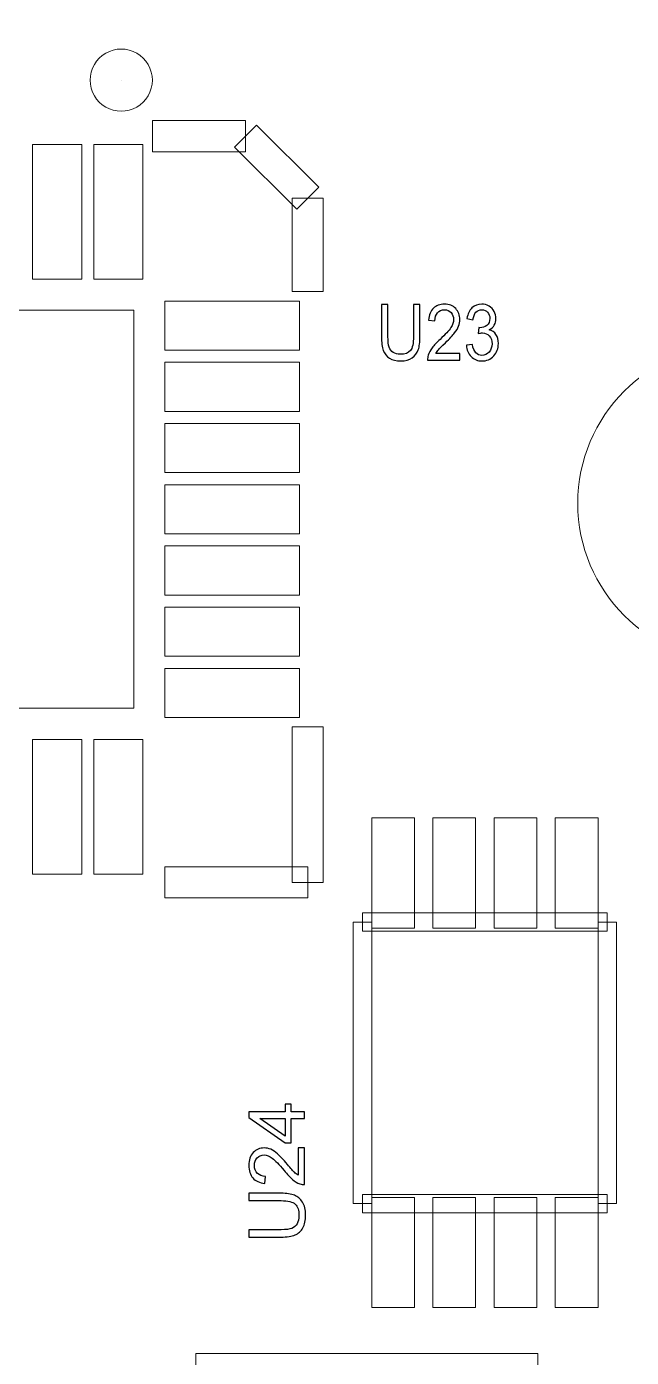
# Model space of a CAD drawing. Header units: millimetres. Extents: x -62 to 58, y -47 to 48.
# Drawn here: x -18.1 to -13.15, y 14.94 to 25.81 of the extents above; entities that cross this region are included whole.
import ezdxf

# ---------------------------------------------------------------- set-up
doc = ezdxf.new("R2010")
doc.units = ezdxf.units.MM
doc.header["$MEASUREMENT"] = 0
for name, color, linetype in [('BG_OUTLINE', 7, 'Continuous'), ('PG_SILKSCREEN_TOP', 7, 'Continuous'), ('PIN_SOLDERMASK_TOP', 7, 'Continuous'), ('RD_SILKSCREEN_TOP', 7, 'Continuous')]:
    doc.layers.add(name, color=color, linetype=linetype)

msp = doc.modelspace()

# ---------------------------------------------------------------- linework, layer by layer
at = {"layer": 'BG_OUTLINE', "lineweight": 9}
msp.add_open_spline([(-39.9999, -35.8165), (-39.9999, -35.8165), (-39.9999, 34.1833), (-39.9999, 34.1833), (-39.9999, 34.1833), (-39.9999, 34.1833), (39.9999, 34.1833), (39.9999, 34.1833), (39.9999, 34.1833), (39.9999, 34.1833), (39.9999, -35.8165), (39.9999, -35.8165), (39.9999, -35.8165), (39.9999, -35.8165), (-39.9999, -35.8165), (-39.9999, -35.8165)], degree=3, knots=[0, 0, 0, 0, 0.25, 0.25, 0.25, 0.25, 0.5, 0.5, 0.5, 0.5, 0.75, 0.75, 0.75, 0.75, 1, 1, 1, 1], dxfattribs=at)
at = {"layer": 'PG_SILKSCREEN_TOP', "lineweight": 9}
for points, knots in [([(-17.5768, 25.3745), (-17.5768, 25.4653), (-17.5283, 25.5491), (-17.4498, 25.5945), (-17.4498, 25.5945), (-17.3712, 25.6399), (-17.2743, 25.6399), (-17.1958, 25.5945), (-17.1958, 25.5945), (-17.1172, 25.5491), (-17.0688, 25.4653), (-17.0688, 25.3745)], [0, 0, 0, 0, 0.3333333, 0.3333333, 0.3333333, 0.3333333, 0.6666667, 0.6666667, 0.6666667, 0.6666667, 1, 1, 1, 1]), ([(-17.0688, 25.3745), (-17.0688, 25.2838), (-17.1172, 25.2), (-17.1958, 25.1546), (-17.1958, 25.1546), (-17.2743, 25.1092), (-17.3712, 25.1092), (-17.4498, 25.1546), (-17.4498, 25.1546), (-17.5283, 25.2), (-17.5768, 25.2838), (-17.5768, 25.3745)], [0, 0, 0, 0, 0.3333333, 0.3333333, 0.3333333, 0.3333333, 0.6666667, 0.6666667, 0.6666667, 0.6666667, 1, 1, 1, 1]), ([(-17.3228, 25.3745), (-17.3228, 25.3745), (-17.3228, 25.3745), (-17.3228, 25.3745), (-17.3228, 25.3745), (-17.3228, 25.3745), (-17.3228, 25.3745), (-17.3228, 25.3745), (-17.3228, 25.3745), (-17.3228, 25.3745), (-17.3228, 25.3745), (-17.3228, 25.3745)], [0, 0, 0, 0, 0.3333333, 0.3333333, 0.3333333, 0.3333333, 0.6666667, 0.6666667, 0.6666667, 0.6666667, 1, 1, 1, 1]), ([(-17.3228, 25.3745), (-17.3228, 25.3745), (-17.3228, 25.3745), (-17.3228, 25.3745), (-17.3228, 25.3745), (-17.3228, 25.3745), (-17.3228, 25.3745), (-17.3228, 25.3745), (-17.3228, 25.3745), (-17.3228, 25.3745), (-17.3228, 25.3745), (-17.3228, 25.3745)], [0, 0, 0, 0, 0.3333333, 0.3333333, 0.3333333, 0.3333333, 0.6666667, 0.6666667, 0.6666667, 0.6666667, 1, 1, 1, 1]), ([(-17.0688, 24.7903), (-17.0688, 24.7903), (-17.0688, 25.0443), (-17.0688, 25.0443), (-17.0688, 25.0443), (-17.0688, 25.0443), (-16.3068, 25.0443), (-16.3068, 25.0443), (-16.3068, 25.0443), (-16.3068, 25.0443), (-16.3068, 24.7903), (-16.3068, 24.7903), (-16.3068, 24.7903), (-16.3068, 24.7903), (-17.0688, 24.7903), (-17.0688, 24.7903)], [0, 0, 0, 0, 0.25, 0.25, 0.25, 0.25, 0.5, 0.5, 0.5, 0.5, 0.75, 0.75, 0.75, 0.75, 1, 1, 1, 1]), ([(-16.3966, 24.8275), (-16.3966, 24.8275), (-16.2169, 25.0072), (-16.2169, 25.0072), (-16.2169, 25.0072), (-16.2169, 25.0072), (-15.7089, 24.4992), (-15.7089, 24.4992), (-15.7089, 24.4992), (-15.7089, 24.4992), (-15.8886, 24.3195), (-15.8886, 24.3195), (-15.8886, 24.3195), (-15.8886, 24.3195), (-16.3966, 24.8275), (-16.3966, 24.8275)], [0, 0, 0, 0, 0.25, 0.25, 0.25, 0.25, 0.5, 0.5, 0.5, 0.5, 0.75, 0.75, 0.75, 0.75, 1, 1, 1, 1]), ([(-15.9258, 24.4093), (-15.9258, 24.4093), (-15.6718, 24.4093), (-15.6718, 24.4093), (-15.6718, 24.4093), (-15.6718, 24.4093), (-15.6718, 23.6473), (-15.6718, 23.6473), (-15.6718, 23.6473), (-15.6718, 23.6473), (-15.9258, 23.6473), (-15.9258, 23.6473), (-15.9258, 23.6473), (-15.9258, 23.6473), (-15.9258, 24.4093), (-15.9258, 24.4093)], [0, 0, 0, 0, 0.25, 0.25, 0.25, 0.25, 0.5, 0.5, 0.5, 0.5, 0.75, 0.75, 0.75, 0.75, 1, 1, 1, 1]), ([(-15.9258, 20.0913), (-15.9258, 20.0913), (-15.6718, 20.0913), (-15.6718, 20.0913), (-15.6718, 20.0913), (-15.6718, 20.0913), (-15.6718, 18.8213), (-15.6718, 18.8213), (-15.6718, 18.8213), (-15.6718, 18.8213), (-15.9258, 18.8213), (-15.9258, 18.8213), (-15.9258, 18.8213), (-15.9258, 18.8213), (-15.9258, 20.0913), (-15.9258, 20.0913)], [0, 0, 0, 0, 0.25, 0.25, 0.25, 0.25, 0.5, 0.5, 0.5, 0.5, 0.75, 0.75, 0.75, 0.75, 1, 1, 1, 1]), ([(-15.7988, 18.9483), (-15.7988, 18.9483), (-15.7988, 18.6943), (-15.7988, 18.6943), (-15.7988, 18.6943), (-15.7988, 18.6943), (-16.9672, 18.6943), (-16.9672, 18.6943), (-16.9672, 18.6943), (-16.9672, 18.6943), (-16.9672, 18.9483), (-16.9672, 18.9483), (-16.9672, 18.9483), (-16.9672, 18.9483), (-15.7988, 18.9483), (-15.7988, 18.9483)], [0, 0, 0, 0, 0.25, 0.25, 0.25, 0.25, 0.5, 0.5, 0.5, 0.5, 0.75, 0.75, 0.75, 0.75, 1, 1, 1, 1]), ([(-15.2759, 16.1981), (-15.2759, 16.1981), (-15.426, 16.1981), (-15.426, 16.1981), (-15.426, 16.1981), (-15.426, 16.1981), (-15.426, 18.4982), (-15.426, 18.4982), (-15.426, 18.4982), (-15.426, 18.4982), (-15.2759, 18.4982), (-15.2759, 18.4982), (-15.2759, 18.4982), (-15.2759, 18.4982), (-15.2759, 16.1981), (-15.2759, 16.1981)], [0, 0, 0, 0, 0.25, 0.25, 0.25, 0.25, 0.5, 0.5, 0.5, 0.5, 0.75, 0.75, 0.75, 0.75, 1, 1, 1, 1]), ([(-15.3509, 18.4232), (-15.3509, 18.4232), (-15.3509, 18.5732), (-15.3509, 18.5732), (-15.3509, 18.5732), (-15.3509, 18.5732), (-13.351, 18.5732), (-13.351, 18.5732), (-13.351, 18.5732), (-13.351, 18.5732), (-13.351, 18.4232), (-13.351, 18.4232), (-13.351, 18.4232), (-13.351, 18.4232), (-15.3509, 18.4232), (-15.3509, 18.4232)], [0, 0, 0, 0, 0.25, 0.25, 0.25, 0.25, 0.5, 0.5, 0.5, 0.5, 0.75, 0.75, 0.75, 0.75, 1, 1, 1, 1]), ([(-13.426, 18.4982), (-13.426, 18.4982), (-13.2759, 18.4982), (-13.2759, 18.4982), (-13.2759, 18.4982), (-13.2759, 18.4982), (-13.2759, 16.1981), (-13.2759, 16.1981), (-13.2759, 16.1981), (-13.2759, 16.1981), (-13.426, 16.1981), (-13.426, 16.1981), (-13.426, 16.1981), (-13.426, 16.1981), (-13.426, 18.4982), (-13.426, 18.4982)], [0, 0, 0, 0, 0.25, 0.25, 0.25, 0.25, 0.5, 0.5, 0.5, 0.5, 0.75, 0.75, 0.75, 0.75, 1, 1, 1, 1]), ([(-13.351, 16.2731), (-13.351, 16.2731), (-13.351, 16.1231), (-13.351, 16.1231), (-13.351, 16.1231), (-13.351, 16.1231), (-15.3509, 16.1231), (-15.3509, 16.1231), (-15.3509, 16.1231), (-15.3509, 16.1231), (-15.3509, 16.2731), (-15.3509, 16.2731), (-15.3509, 16.2731), (-15.3509, 16.2731), (-13.351, 16.2731), (-13.351, 16.2731)], [0, 0, 0, 0, 0.25, 0.25, 0.25, 0.25, 0.5, 0.5, 0.5, 0.5, 0.75, 0.75, 0.75, 0.75, 1, 1, 1, 1]), ([(-16.7132, 14.8462), (-16.7132, 14.8462), (-16.7132, 14.9732), (-16.7132, 14.9732), (-16.7132, 14.9732), (-16.7132, 14.9732), (-13.9192, 14.9732), (-13.9192, 14.9732), (-13.9192, 14.9732), (-13.9192, 14.9732), (-13.9192, 14.8462), (-13.9192, 14.8462), (-13.9192, 14.8462), (-13.9192, 14.8462), (-16.7132, 14.8462), (-16.7132, 14.8462)], [0, 0, 0, 0, 0.25, 0.25, 0.25, 0.25, 0.5, 0.5, 0.5, 0.5, 0.75, 0.75, 0.75, 0.75, 1, 1, 1, 1])]:
    msp.add_open_spline(points, degree=3, knots=knots, dxfattribs=at)
at = {"layer": 'PIN_SOLDERMASK_TOP', "lineweight": 9}
for points in [[(-18.0476, 24.8502), (-18.0476, 24.8502), (-17.646, 24.8502), (-17.646, 24.8502), (-17.646, 24.8502), (-17.646, 24.8502), (-17.646, 23.7486), (-17.646, 23.7486), (-17.646, 23.7486), (-17.646, 23.7486), (-18.0476, 23.7486), (-18.0476, 23.7486), (-18.0476, 23.7486), (-18.0476, 23.7486), (-18.0476, 24.8502), (-18.0476, 24.8502)], [(-17.5474, 24.8502), (-17.5474, 24.8502), (-17.1458, 24.8502), (-17.1458, 24.8502), (-17.1458, 24.8502), (-17.1458, 24.8502), (-17.1458, 23.7486), (-17.1458, 23.7486), (-17.1458, 23.7486), (-17.1458, 23.7486), (-17.5474, 23.7486), (-17.5474, 23.7486), (-17.5474, 23.7486), (-17.5474, 23.7486), (-17.5474, 24.8502), (-17.5474, 24.8502)], [(-20.4726, 23.4952), (-20.4726, 23.4952), (-17.2209, 23.4952), (-17.2209, 23.4952), (-17.2209, 23.4952), (-17.2209, 23.4952), (-17.2209, 20.2435), (-17.2209, 20.2435), (-17.2209, 20.2435), (-17.2209, 20.2435), (-20.4726, 20.2435), (-20.4726, 20.2435), (-20.4726, 20.2435), (-20.4726, 20.2435), (-20.4726, 23.4952), (-20.4726, 23.4952)], [(-16.9675, 23.5703), (-16.9675, 23.5703), (-15.8659, 23.5703), (-15.8659, 23.5703), (-15.8659, 23.5703), (-15.8659, 23.5703), (-15.8659, 23.1687), (-15.8659, 23.1687), (-15.8659, 23.1687), (-15.8659, 23.1687), (-16.9675, 23.1687), (-16.9675, 23.1687), (-16.9675, 23.1687), (-16.9675, 23.1687), (-16.9675, 23.5703), (-16.9675, 23.5703)], [(-11.0006, 21.9181), (-11.0006, 22.6336), (-11.5806, 23.2135), (-12.296, 23.2135), (-12.296, 23.2135), (-13.0115, 23.2135), (-13.5914, 22.6336), (-13.5914, 21.9181), (-13.5914, 21.9181), (-13.5914, 21.2027), (-13.0115, 20.6227), (-12.296, 20.6227), (-12.296, 20.6227), (-11.5806, 20.6227), (-11.0006, 21.2027), (-11.0006, 21.9181)], [(-16.9675, 23.0701), (-16.9675, 23.0701), (-15.8659, 23.0701), (-15.8659, 23.0701), (-15.8659, 23.0701), (-15.8659, 23.0701), (-15.8659, 22.6685), (-15.8659, 22.6685), (-15.8659, 22.6685), (-15.8659, 22.6685), (-16.9675, 22.6685), (-16.9675, 22.6685), (-16.9675, 22.6685), (-16.9675, 22.6685), (-16.9675, 23.0701), (-16.9675, 23.0701)], [(-16.9675, 22.5703), (-16.9675, 22.5703), (-15.8659, 22.5703), (-15.8659, 22.5703), (-15.8659, 22.5703), (-15.8659, 22.5703), (-15.8659, 22.1687), (-15.8659, 22.1687), (-15.8659, 22.1687), (-15.8659, 22.1687), (-16.9675, 22.1687), (-16.9675, 22.1687), (-16.9675, 22.1687), (-16.9675, 22.1687), (-16.9675, 22.5703), (-16.9675, 22.5703)], [(-16.9675, 22.0701), (-16.9675, 22.0701), (-15.8659, 22.0701), (-15.8659, 22.0701), (-15.8659, 22.0701), (-15.8659, 22.0701), (-15.8659, 21.6685), (-15.8659, 21.6685), (-15.8659, 21.6685), (-15.8659, 21.6685), (-16.9675, 21.6685), (-16.9675, 21.6685), (-16.9675, 21.6685), (-16.9675, 21.6685), (-16.9675, 22.0701), (-16.9675, 22.0701)], [(-16.9675, 21.57), (-16.9675, 21.57), (-15.8659, 21.57), (-15.8659, 21.57), (-15.8659, 21.57), (-15.8659, 21.57), (-15.8659, 21.1684), (-15.8659, 21.1684), (-15.8659, 21.1684), (-15.8659, 21.1684), (-16.9675, 21.1684), (-16.9675, 21.1684), (-16.9675, 21.1684), (-16.9675, 21.1684), (-16.9675, 21.57), (-16.9675, 21.57)], [(-16.9675, 21.0702), (-16.9675, 21.0702), (-15.8659, 21.0702), (-15.8659, 21.0702), (-15.8659, 21.0702), (-15.8659, 21.0702), (-15.8659, 20.6686), (-15.8659, 20.6686), (-15.8659, 20.6686), (-15.8659, 20.6686), (-16.9675, 20.6686), (-16.9675, 20.6686), (-16.9675, 20.6686), (-16.9675, 20.6686), (-16.9675, 21.0702), (-16.9675, 21.0702)], [(-16.9675, 20.57), (-16.9675, 20.57), (-15.8659, 20.57), (-15.8659, 20.57), (-15.8659, 20.57), (-15.8659, 20.57), (-15.8659, 20.1684), (-15.8659, 20.1684), (-15.8659, 20.1684), (-15.8659, 20.1684), (-16.9675, 20.1684), (-16.9675, 20.1684), (-16.9675, 20.1684), (-16.9675, 20.1684), (-16.9675, 20.57), (-16.9675, 20.57)], [(-18.0476, 19.9901), (-18.0476, 19.9901), (-17.646, 19.9901), (-17.646, 19.9901), (-17.646, 19.9901), (-17.646, 19.9901), (-17.646, 18.8885), (-17.646, 18.8885), (-17.646, 18.8885), (-17.646, 18.8885), (-18.0476, 18.8885), (-18.0476, 18.8885), (-18.0476, 18.8885), (-18.0476, 18.8885), (-18.0476, 19.9901), (-18.0476, 19.9901)], [(-17.5474, 19.9901), (-17.5474, 19.9901), (-17.1458, 19.9901), (-17.1458, 19.9901), (-17.1458, 19.9901), (-17.1458, 19.9901), (-17.1458, 18.8885), (-17.1458, 18.8885), (-17.1458, 18.8885), (-17.1458, 18.8885), (-17.5474, 18.8885), (-17.5474, 18.8885), (-17.5474, 18.8885), (-17.5474, 18.8885), (-17.5474, 19.9901), (-17.5474, 19.9901)], [(-14.926, 19.3482), (-14.926, 19.3482), (-14.926, 18.4482), (-14.926, 18.4482), (-14.926, 18.4482), (-14.926, 18.4482), (-15.276, 18.4482), (-15.276, 18.4482), (-15.276, 18.4482), (-15.276, 18.4482), (-15.276, 19.3482), (-15.276, 19.3482), (-15.276, 19.3482), (-15.276, 19.3482), (-14.926, 19.3482), (-14.926, 19.3482)], [(-14.426, 19.3482), (-14.426, 19.3482), (-14.426, 18.4482), (-14.426, 18.4482), (-14.426, 18.4482), (-14.426, 18.4482), (-14.776, 18.4482), (-14.776, 18.4482), (-14.776, 18.4482), (-14.776, 18.4482), (-14.776, 19.3482), (-14.776, 19.3482), (-14.776, 19.3482), (-14.776, 19.3482), (-14.426, 19.3482), (-14.426, 19.3482)], [(-13.9259, 19.3482), (-13.9259, 19.3482), (-13.9259, 18.4482), (-13.9259, 18.4482), (-13.9259, 18.4482), (-13.9259, 18.4482), (-14.2759, 18.4482), (-14.2759, 18.4482), (-14.2759, 18.4482), (-14.2759, 18.4482), (-14.2759, 19.3482), (-14.2759, 19.3482), (-14.2759, 19.3482), (-14.2759, 19.3482), (-13.9259, 19.3482), (-13.9259, 19.3482)], [(-13.4259, 19.3482), (-13.4259, 19.3482), (-13.4259, 18.4482), (-13.4259, 18.4482), (-13.4259, 18.4482), (-13.4259, 18.4482), (-13.7759, 18.4482), (-13.7759, 18.4482), (-13.7759, 18.4482), (-13.7759, 18.4482), (-13.7759, 19.3482), (-13.7759, 19.3482), (-13.7759, 19.3482), (-13.7759, 19.3482), (-13.4259, 19.3482), (-13.4259, 19.3482)], [(-14.926, 16.2481), (-14.926, 16.2481), (-14.926, 15.3481), (-14.926, 15.3481), (-14.926, 15.3481), (-14.926, 15.3481), (-15.276, 15.3481), (-15.276, 15.3481), (-15.276, 15.3481), (-15.276, 15.3481), (-15.276, 16.2481), (-15.276, 16.2481), (-15.276, 16.2481), (-15.276, 16.2481), (-14.926, 16.2481), (-14.926, 16.2481)], [(-14.426, 16.2481), (-14.426, 16.2481), (-14.426, 15.3481), (-14.426, 15.3481), (-14.426, 15.3481), (-14.426, 15.3481), (-14.776, 15.3481), (-14.776, 15.3481), (-14.776, 15.3481), (-14.776, 15.3481), (-14.776, 16.2481), (-14.776, 16.2481), (-14.776, 16.2481), (-14.776, 16.2481), (-14.426, 16.2481), (-14.426, 16.2481)], [(-13.9259, 16.2481), (-13.9259, 16.2481), (-13.9259, 15.3481), (-13.9259, 15.3481), (-13.9259, 15.3481), (-13.9259, 15.3481), (-14.2759, 15.3481), (-14.2759, 15.3481), (-14.2759, 15.3481), (-14.2759, 15.3481), (-14.2759, 16.2481), (-14.2759, 16.2481), (-14.2759, 16.2481), (-14.2759, 16.2481), (-13.9259, 16.2481), (-13.9259, 16.2481)], [(-13.4259, 16.2481), (-13.4259, 16.2481), (-13.4259, 15.3481), (-13.4259, 15.3481), (-13.4259, 15.3481), (-13.4259, 15.3481), (-13.7759, 15.3481), (-13.7759, 15.3481), (-13.7759, 15.3481), (-13.7759, 15.3481), (-13.7759, 16.2481), (-13.7759, 16.2481), (-13.7759, 16.2481), (-13.7759, 16.2481), (-13.4259, 16.2481), (-13.4259, 16.2481)]]:
    msp.add_open_spline(points, degree=3, knots=[0, 0, 0, 0, 0.25, 0.25, 0.25, 0.25, 0.5, 0.5, 0.5, 0.5, 0.75, 0.75, 0.75, 0.75, 1, 1, 1, 1], dxfattribs=at)
at = {"layer": 'RD_SILKSCREEN_TOP', "color": 142}
for points, knots in [([(-14.9345, 23.5432), (-14.9345, 23.5432), (-14.8814, 23.5432), (-14.8814, 23.5432), (-14.8814, 23.5432), (-14.8814, 23.5432), (-14.8814, 23.2805), (-14.8814, 23.2805), (-14.8814, 23.2805), (-14.8814, 23.2349), (-14.886, 23.1986), (-14.8951, 23.1717), (-14.8951, 23.1717), (-14.9043, 23.1448), (-14.9206, 23.123), (-14.9444, 23.1062), (-14.9444, 23.1062), (-14.9682, 23.0892), (-14.9992, 23.0809), (-15.0378, 23.0809), (-15.0378, 23.0809), (-15.0753, 23.0809), (-15.106, 23.0882), (-15.1297, 23.1029), (-15.1297, 23.1029), (-15.1536, 23.1175), (-15.1707, 23.1388), (-15.1808, 23.1666), (-15.1808, 23.1666), (-15.191, 23.1944), (-15.196, 23.2323), (-15.196, 23.2805), (-15.196, 23.2805), (-15.196, 23.2805), (-15.196, 23.5432), (-15.196, 23.5432), (-15.196, 23.5432), (-15.196, 23.5432), (-15.1431, 23.5432), (-15.1431, 23.5432), (-15.1431, 23.5432), (-15.1431, 23.5432), (-15.1431, 23.2808), (-15.1431, 23.2808), (-15.1431, 23.2808), (-15.1431, 23.2413), (-15.1399, 23.2122), (-15.1334, 23.1936), (-15.1334, 23.1936), (-15.127, 23.1749), (-15.1158, 23.1605), (-15.1002, 23.1503), (-15.1002, 23.1503), (-15.0845, 23.1401), (-15.0652, 23.1351), (-15.0424, 23.1351), (-15.0424, 23.1351), (-15.0035, 23.1351), (-14.9758, 23.1451), (-14.9592, 23.1652), (-14.9592, 23.1652), (-14.9427, 23.1852), (-14.9345, 23.2237), (-14.9345, 23.2808), (-14.9345, 23.2808), (-14.9345, 23.2808), (-14.9345, 23.5432), (-14.9345, 23.5432)], [0, 0, 0, 0, 0.0588235, 0.0588235, 0.0588235, 0.0588235, 0.1176471, 0.1176471, 0.1176471, 0.1176471, 0.1764706, 0.1764706, 0.1764706, 0.1764706, 0.2352941, 0.2352941, 0.2352941, 0.2352941, 0.2941176, 0.2941176, 0.2941176, 0.2941176, 0.3529412, 0.3529412, 0.3529412, 0.3529412, 0.4117647, 0.4117647, 0.4117647, 0.4117647, 0.4705882, 0.4705882, 0.4705882, 0.4705882, 0.5294118, 0.5294118, 0.5294118, 0.5294118, 0.5882353, 0.5882353, 0.5882353, 0.5882353, 0.6470588, 0.6470588, 0.6470588, 0.6470588, 0.7058824, 0.7058824, 0.7058824, 0.7058824, 0.7647059, 0.7647059, 0.7647059, 0.7647059, 0.8235294, 0.8235294, 0.8235294, 0.8235294, 0.8823529, 0.8823529, 0.8823529, 0.8823529, 0.9411765, 0.9411765, 0.9411765, 0.9411765, 1, 1, 1, 1]), ([(-14.5551, 23.1423), (-14.5551, 23.1423), (-14.5551, 23.0886), (-14.5551, 23.0886), (-14.5551, 23.0886), (-14.5551, 23.0886), (-14.8194, 23.0886), (-14.8194, 23.0886), (-14.8194, 23.0886), (-14.8199, 23.102), (-14.8179, 23.115), (-14.8138, 23.1273), (-14.8138, 23.1273), (-14.8071, 23.1479), (-14.7963, 23.168), (-14.7815, 23.1879), (-14.7815, 23.1879), (-14.7665, 23.2077), (-14.7451, 23.2306), (-14.7172, 23.2567), (-14.7172, 23.2567), (-14.6737, 23.2972), (-14.6443, 23.3293), (-14.629, 23.353), (-14.629, 23.353), (-14.6138, 23.3766), (-14.6061, 23.399), (-14.6061, 23.4201), (-14.6061, 23.4201), (-14.6061, 23.4422), (-14.6131, 23.4608), (-14.627, 23.4761), (-14.627, 23.4761), (-14.641, 23.4912), (-14.6591, 23.4988), (-14.6814, 23.4988), (-14.6814, 23.4988), (-14.7051, 23.4988), (-14.724, 23.4908), (-14.7381, 23.4746), (-14.7381, 23.4746), (-14.7524, 23.4585), (-14.7596, 23.4362), (-14.7598, 23.4077), (-14.7598, 23.4077), (-14.7598, 23.4077), (-14.8103, 23.4135), (-14.8103, 23.4135), (-14.8103, 23.4135), (-14.8067, 23.4564), (-14.7937, 23.489), (-14.7712, 23.5114), (-14.7712, 23.5114), (-14.7487, 23.5338), (-14.7183, 23.5451), (-14.6803, 23.5451), (-14.6803, 23.5451), (-14.6419, 23.5451), (-14.6116, 23.5329), (-14.5892, 23.5088), (-14.5892, 23.5088), (-14.5668, 23.4845), (-14.5556, 23.4546), (-14.5556, 23.4188), (-14.5556, 23.4188), (-14.5556, 23.4006), (-14.5588, 23.3827), (-14.5654, 23.3651), (-14.5654, 23.3651), (-14.572, 23.3476), (-14.5829, 23.3291), (-14.5981, 23.3097), (-14.5981, 23.3097), (-14.6132, 23.2902), (-14.6385, 23.2635), (-14.6738, 23.2297), (-14.6738, 23.2297), (-14.7033, 23.2015), (-14.7221, 23.1825), (-14.7305, 23.1724), (-14.7305, 23.1724), (-14.7389, 23.1625), (-14.7458, 23.1524), (-14.7513, 23.1423), (-14.7513, 23.1423), (-14.7513, 23.1423), (-14.5551, 23.1423), (-14.5551, 23.1423)], [0, 0, 0, 0, 0.0454545, 0.0454545, 0.0454545, 0.0454545, 0.0909091, 0.0909091, 0.0909091, 0.0909091, 0.1363636, 0.1363636, 0.1363636, 0.1363636, 0.1818182, 0.1818182, 0.1818182, 0.1818182, 0.2272727, 0.2272727, 0.2272727, 0.2272727, 0.2727273, 0.2727273, 0.2727273, 0.2727273, 0.3181818, 0.3181818, 0.3181818, 0.3181818, 0.3636364, 0.3636364, 0.3636364, 0.3636364, 0.4090909, 0.4090909, 0.4090909, 0.4090909, 0.4545455, 0.4545455, 0.4545455, 0.4545455, 0.5, 0.5, 0.5, 0.5, 0.5454545, 0.5454545, 0.5454545, 0.5454545, 0.5909091, 0.5909091, 0.5909091, 0.5909091, 0.6363636, 0.6363636, 0.6363636, 0.6363636, 0.6818182, 0.6818182, 0.6818182, 0.6818182, 0.7272727, 0.7272727, 0.7272727, 0.7272727, 0.7727273, 0.7727273, 0.7727273, 0.7727273, 0.8181818, 0.8181818, 0.8181818, 0.8181818, 0.8636364, 0.8636364, 0.8636364, 0.8636364, 0.9090909, 0.9090909, 0.9090909, 0.9090909, 0.9545455, 0.9545455, 0.9545455, 0.9545455, 1, 1, 1, 1]), ([(-14.5021, 23.2086), (-14.5021, 23.2086), (-14.4531, 23.216), (-14.4531, 23.216), (-14.4531, 23.216), (-14.4474, 23.1844), (-14.4378, 23.1616), (-14.4243, 23.1477), (-14.4243, 23.1477), (-14.4107, 23.1337), (-14.3942, 23.1267), (-14.3748, 23.1267), (-14.3748, 23.1267), (-14.3516, 23.1267), (-14.3321, 23.1358), (-14.3162, 23.154), (-14.3162, 23.154), (-14.3003, 23.1722), (-14.2923, 23.1948), (-14.2923, 23.2216), (-14.2923, 23.2216), (-14.2923, 23.2472), (-14.2996, 23.2684), (-14.3144, 23.285), (-14.3144, 23.285), (-14.3292, 23.3016), (-14.3479, 23.31), (-14.3706, 23.31), (-14.3706, 23.31), (-14.38, 23.31), (-14.3915, 23.3079), (-14.4053, 23.3038), (-14.4053, 23.3038), (-14.4053, 23.3038), (-14.3998, 23.3528), (-14.3998, 23.3528), (-14.3998, 23.3528), (-14.3965, 23.3523), (-14.394, 23.3521), (-14.3918, 23.3521), (-14.3918, 23.3521), (-14.371, 23.3521), (-14.3522, 23.3584), (-14.3354, 23.3708), (-14.3354, 23.3708), (-14.3186, 23.3831), (-14.3103, 23.4023), (-14.3103, 23.4281), (-14.3103, 23.4281), (-14.3103, 23.4485), (-14.3164, 23.4656), (-14.3287, 23.4789), (-14.3287, 23.4789), (-14.3408, 23.4924), (-14.3566, 23.4991), (-14.3758, 23.4991), (-14.3758, 23.4991), (-14.3949, 23.4991), (-14.4108, 23.4922), (-14.4235, 23.4787), (-14.4235, 23.4787), (-14.4363, 23.465), (-14.4445, 23.4445), (-14.4481, 23.4172), (-14.4481, 23.4172), (-14.4481, 23.4172), (-14.4972, 23.4272), (-14.4972, 23.4272), (-14.4972, 23.4272), (-14.4912, 23.4646), (-14.4776, 23.4936), (-14.4563, 23.5142), (-14.4563, 23.5142), (-14.435, 23.5347), (-14.4086, 23.5451), (-14.3769, 23.5451), (-14.3769, 23.5451), (-14.3551, 23.5451), (-14.335, 23.5397), (-14.3166, 23.5291), (-14.3166, 23.5291), (-14.2983, 23.5184), (-14.2842, 23.5039), (-14.2744, 23.4855), (-14.2744, 23.4855), (-14.2648, 23.4671), (-14.2598, 23.4476), (-14.2598, 23.4268), (-14.2598, 23.4268), (-14.2598, 23.4073), (-14.2644, 23.3894), (-14.2737, 23.3732), (-14.2737, 23.3732), (-14.2831, 23.3571), (-14.2968, 23.3443), (-14.3149, 23.3348), (-14.3149, 23.3348), (-14.2913, 23.3286), (-14.273, 23.3157), (-14.2598, 23.2961), (-14.2598, 23.2961), (-14.2467, 23.2767), (-14.2402, 23.2522), (-14.2402, 23.2229), (-14.2402, 23.2229), (-14.2402, 23.1832), (-14.2529, 23.1496), (-14.2784, 23.1219), (-14.2784, 23.1219), (-14.3038, 23.0943), (-14.336, 23.0806), (-14.375, 23.0806), (-14.375, 23.0806), (-14.4101, 23.0806), (-14.4393, 23.0924), (-14.4624, 23.1162), (-14.4624, 23.1162), (-14.4856, 23.1399), (-14.4988, 23.1707), (-14.5021, 23.2086)], [0, 0, 0, 0, 0.0333333, 0.0333333, 0.0333333, 0.0333333, 0.0666667, 0.0666667, 0.0666667, 0.0666667, 0.1, 0.1, 0.1, 0.1, 0.1333333, 0.1333333, 0.1333333, 0.1333333, 0.1666667, 0.1666667, 0.1666667, 0.1666667, 0.2, 0.2, 0.2, 0.2, 0.2333333, 0.2333333, 0.2333333, 0.2333333, 0.2666667, 0.2666667, 0.2666667, 0.2666667, 0.3, 0.3, 0.3, 0.3, 0.3333333, 0.3333333, 0.3333333, 0.3333333, 0.3666667, 0.3666667, 0.3666667, 0.3666667, 0.4, 0.4, 0.4, 0.4, 0.4333333, 0.4333333, 0.4333333, 0.4333333, 0.4666667, 0.4666667, 0.4666667, 0.4666667, 0.5, 0.5, 0.5, 0.5, 0.5333333, 0.5333333, 0.5333333, 0.5333333, 0.5666667, 0.5666667, 0.5666667, 0.5666667, 0.6, 0.6, 0.6, 0.6, 0.6333333, 0.6333333, 0.6333333, 0.6333333, 0.6666667, 0.6666667, 0.6666667, 0.6666667, 0.7, 0.7, 0.7, 0.7, 0.7333333, 0.7333333, 0.7333333, 0.7333333, 0.7666667, 0.7666667, 0.7666667, 0.7666667, 0.8, 0.8, 0.8, 0.8, 0.8333333, 0.8333333, 0.8333333, 0.8333333, 0.8666667, 0.8666667, 0.8666667, 0.8666667, 0.9, 0.9, 0.9, 0.9, 0.9333333, 0.9333333, 0.9333333, 0.9333333, 0.9666667, 0.9666667, 0.9666667, 0.9666667, 1, 1, 1, 1]), ([(-15.8242, 16.8919), (-15.8242, 16.8919), (-15.933, 16.8919), (-15.933, 16.8919), (-15.933, 16.8919), (-15.933, 16.8919), (-15.933, 16.6947), (-15.933, 16.6947), (-15.933, 16.6947), (-15.933, 16.6947), (-15.9842, 16.6947), (-15.9842, 16.6947), (-15.9842, 16.6947), (-15.9842, 16.6947), (-16.2788, 16.9022), (-16.2788, 16.9022), (-16.2788, 16.9022), (-16.2788, 16.9022), (-16.2788, 16.9478), (-16.2788, 16.9478), (-16.2788, 16.9478), (-16.2788, 16.9478), (-15.9842, 16.9478), (-15.9842, 16.9478), (-15.9842, 16.9478), (-15.9842, 16.9478), (-15.9842, 17.0092), (-15.9842, 17.0092), (-15.9842, 17.0092), (-15.9842, 17.0092), (-15.933, 17.0092), (-15.933, 17.0092), (-15.933, 17.0092), (-15.933, 17.0092), (-15.933, 16.9478), (-15.933, 16.9478), (-15.933, 16.9478), (-15.933, 16.9478), (-15.8242, 16.9478), (-15.8242, 16.9478), (-15.8242, 16.9478), (-15.8242, 16.9478), (-15.8242, 16.8919), (-15.8242, 16.8919)], [0, 0, 0, 0, 0.0909091, 0.0909091, 0.0909091, 0.0909091, 0.1818182, 0.1818182, 0.1818182, 0.1818182, 0.2727273, 0.2727273, 0.2727273, 0.2727273, 0.3636364, 0.3636364, 0.3636364, 0.3636364, 0.4545455, 0.4545455, 0.4545455, 0.4545455, 0.5454545, 0.5454545, 0.5454545, 0.5454545, 0.6363636, 0.6363636, 0.6363636, 0.6363636, 0.7272727, 0.7272727, 0.7272727, 0.7272727, 0.8181818, 0.8181818, 0.8181818, 0.8181818, 0.9090909, 0.9090909, 0.9090909, 0.9090909, 1, 1, 1, 1]), ([(-15.9842, 16.8919), (-15.9842, 16.8919), (-16.1891, 16.8919), (-16.1891, 16.8919), (-16.1891, 16.8919), (-16.1891, 16.8919), (-15.9842, 16.7497), (-15.9842, 16.7497), (-15.9842, 16.7497), (-15.9842, 16.7497), (-15.9842, 16.8919), (-15.9842, 16.8919)], [0, 0, 0, 0, 0.3333333, 0.3333333, 0.3333333, 0.3333333, 0.6666667, 0.6666667, 0.6666667, 0.6666667, 1, 1, 1, 1]), ([(-15.8779, 16.6532), (-15.8779, 16.6532), (-15.8242, 16.6532), (-15.8242, 16.6532), (-15.8242, 16.6532), (-15.8242, 16.6532), (-15.8242, 16.3528), (-15.8242, 16.3528), (-15.8242, 16.3528), (-15.8376, 16.3523), (-15.8506, 16.3545), (-15.8629, 16.3592), (-15.8629, 16.3592), (-15.8835, 16.3668), (-15.9036, 16.3791), (-15.9235, 16.3959), (-15.9235, 16.3959), (-15.9433, 16.4129), (-15.9662, 16.4372), (-15.9923, 16.469), (-15.9923, 16.469), (-16.0328, 16.5184), (-16.0649, 16.5518), (-16.0886, 16.5692), (-16.0886, 16.5692), (-16.1122, 16.5865), (-16.1346, 16.5952), (-16.1557, 16.5952), (-16.1557, 16.5952), (-16.1778, 16.5952), (-16.1964, 16.5873), (-16.2117, 16.5715), (-16.2117, 16.5715), (-16.2268, 16.5556), (-16.2344, 16.535), (-16.2344, 16.5096), (-16.2344, 16.5096), (-16.2344, 16.4827), (-16.2264, 16.4612), (-16.2102, 16.4452), (-16.2102, 16.4452), (-16.1941, 16.429), (-16.1718, 16.4208), (-16.1433, 16.4206), (-16.1433, 16.4206), (-16.1433, 16.4206), (-16.1491, 16.3632), (-16.1491, 16.3632), (-16.1491, 16.3632), (-16.192, 16.3672), (-16.2246, 16.382), (-16.247, 16.4076), (-16.247, 16.4076), (-16.2694, 16.4332), (-16.2807, 16.4677), (-16.2807, 16.5109), (-16.2807, 16.5109), (-16.2807, 16.5545), (-16.2685, 16.589), (-16.2444, 16.6144), (-16.2444, 16.6144), (-16.2201, 16.6399), (-16.1902, 16.6526), (-16.1544, 16.6526), (-16.1544, 16.6526), (-16.1362, 16.6526), (-16.1183, 16.6489), (-16.1007, 16.6414), (-16.1007, 16.6414), (-16.0832, 16.634), (-16.0647, 16.6216), (-16.0453, 16.6043), (-16.0453, 16.6043), (-16.0258, 16.5871), (-15.9991, 16.5584), (-15.9653, 16.5183), (-15.9653, 16.5183), (-15.9371, 16.4848), (-15.9181, 16.4634), (-15.908, 16.4538), (-15.908, 16.4538), (-15.8981, 16.4443), (-15.888, 16.4365), (-15.8779, 16.4302), (-15.8779, 16.4302), (-15.8779, 16.4302), (-15.8779, 16.6532), (-15.8779, 16.6532)], [0, 0, 0, 0, 0.0454545, 0.0454545, 0.0454545, 0.0454545, 0.0909091, 0.0909091, 0.0909091, 0.0909091, 0.1363636, 0.1363636, 0.1363636, 0.1363636, 0.1818182, 0.1818182, 0.1818182, 0.1818182, 0.2272727, 0.2272727, 0.2272727, 0.2272727, 0.2727273, 0.2727273, 0.2727273, 0.2727273, 0.3181818, 0.3181818, 0.3181818, 0.3181818, 0.3636364, 0.3636364, 0.3636364, 0.3636364, 0.4090909, 0.4090909, 0.4090909, 0.4090909, 0.4545455, 0.4545455, 0.4545455, 0.4545455, 0.5, 0.5, 0.5, 0.5, 0.5454545, 0.5454545, 0.5454545, 0.5454545, 0.5909091, 0.5909091, 0.5909091, 0.5909091, 0.6363636, 0.6363636, 0.6363636, 0.6363636, 0.6818182, 0.6818182, 0.6818182, 0.6818182, 0.7272727, 0.7272727, 0.7272727, 0.7272727, 0.7727273, 0.7727273, 0.7727273, 0.7727273, 0.8181818, 0.8181818, 0.8181818, 0.8181818, 0.8636364, 0.8636364, 0.8636364, 0.8636364, 0.9090909, 0.9090909, 0.9090909, 0.9090909, 0.9545455, 0.9545455, 0.9545455, 0.9545455, 1, 1, 1, 1]), ([(-16.2788, 16.2221), (-16.2788, 16.2221), (-16.2788, 16.2824), (-16.2788, 16.2824), (-16.2788, 16.2824), (-16.2788, 16.2824), (-16.0161, 16.2824), (-16.0161, 16.2824), (-16.0161, 16.2824), (-15.9705, 16.2824), (-15.9342, 16.2772), (-15.9073, 16.2668), (-15.9073, 16.2668), (-15.8804, 16.2564), (-15.8586, 16.2378), (-15.8418, 16.2108), (-15.8418, 16.2108), (-15.8248, 16.1838), (-15.8165, 16.1485), (-15.8165, 16.1047), (-15.8165, 16.1047), (-15.8165, 16.0621), (-15.8238, 16.0272), (-15.8385, 16.0002), (-15.8385, 16.0002), (-15.8531, 15.9731), (-15.8744, 15.9537), (-15.9022, 15.9422), (-15.9022, 15.9422), (-15.93, 15.9306), (-15.9679, 15.9249), (-16.0161, 15.9249), (-16.0161, 15.9249), (-16.0161, 15.9249), (-16.2788, 15.9249), (-16.2788, 15.9249), (-16.2788, 15.9249), (-16.2788, 15.9249), (-16.2788, 15.985), (-16.2788, 15.985), (-16.2788, 15.985), (-16.2788, 15.985), (-16.0164, 15.985), (-16.0164, 15.985), (-16.0164, 15.985), (-15.9769, 15.985), (-15.9478, 15.9887), (-15.9292, 15.996), (-15.9292, 15.996), (-15.9105, 16.0033), (-15.8961, 16.016), (-15.8859, 16.0338), (-15.8859, 16.0338), (-15.8757, 16.0516), (-15.8707, 16.0735), (-15.8707, 16.0994), (-15.8707, 16.0994), (-15.8707, 16.1436), (-15.8807, 16.1751), (-15.9008, 16.194), (-15.9008, 16.194), (-15.9208, 16.2127), (-15.9593, 16.2221), (-16.0164, 16.2221), (-16.0164, 16.2221), (-16.0164, 16.2221), (-16.2788, 16.2221), (-16.2788, 16.2221)], [0, 0, 0, 0, 0.0588235, 0.0588235, 0.0588235, 0.0588235, 0.1176471, 0.1176471, 0.1176471, 0.1176471, 0.1764706, 0.1764706, 0.1764706, 0.1764706, 0.2352941, 0.2352941, 0.2352941, 0.2352941, 0.2941176, 0.2941176, 0.2941176, 0.2941176, 0.3529412, 0.3529412, 0.3529412, 0.3529412, 0.4117647, 0.4117647, 0.4117647, 0.4117647, 0.4705882, 0.4705882, 0.4705882, 0.4705882, 0.5294118, 0.5294118, 0.5294118, 0.5294118, 0.5882353, 0.5882353, 0.5882353, 0.5882353, 0.6470588, 0.6470588, 0.6470588, 0.6470588, 0.7058824, 0.7058824, 0.7058824, 0.7058824, 0.7647059, 0.7647059, 0.7647059, 0.7647059, 0.8235294, 0.8235294, 0.8235294, 0.8235294, 0.8823529, 0.8823529, 0.8823529, 0.8823529, 0.9411765, 0.9411765, 0.9411765, 0.9411765, 1, 1, 1, 1])]:
    msp.add_open_spline(points, degree=3, knots=knots, dxfattribs=at)

doc.saveas('drawing.dxf')
